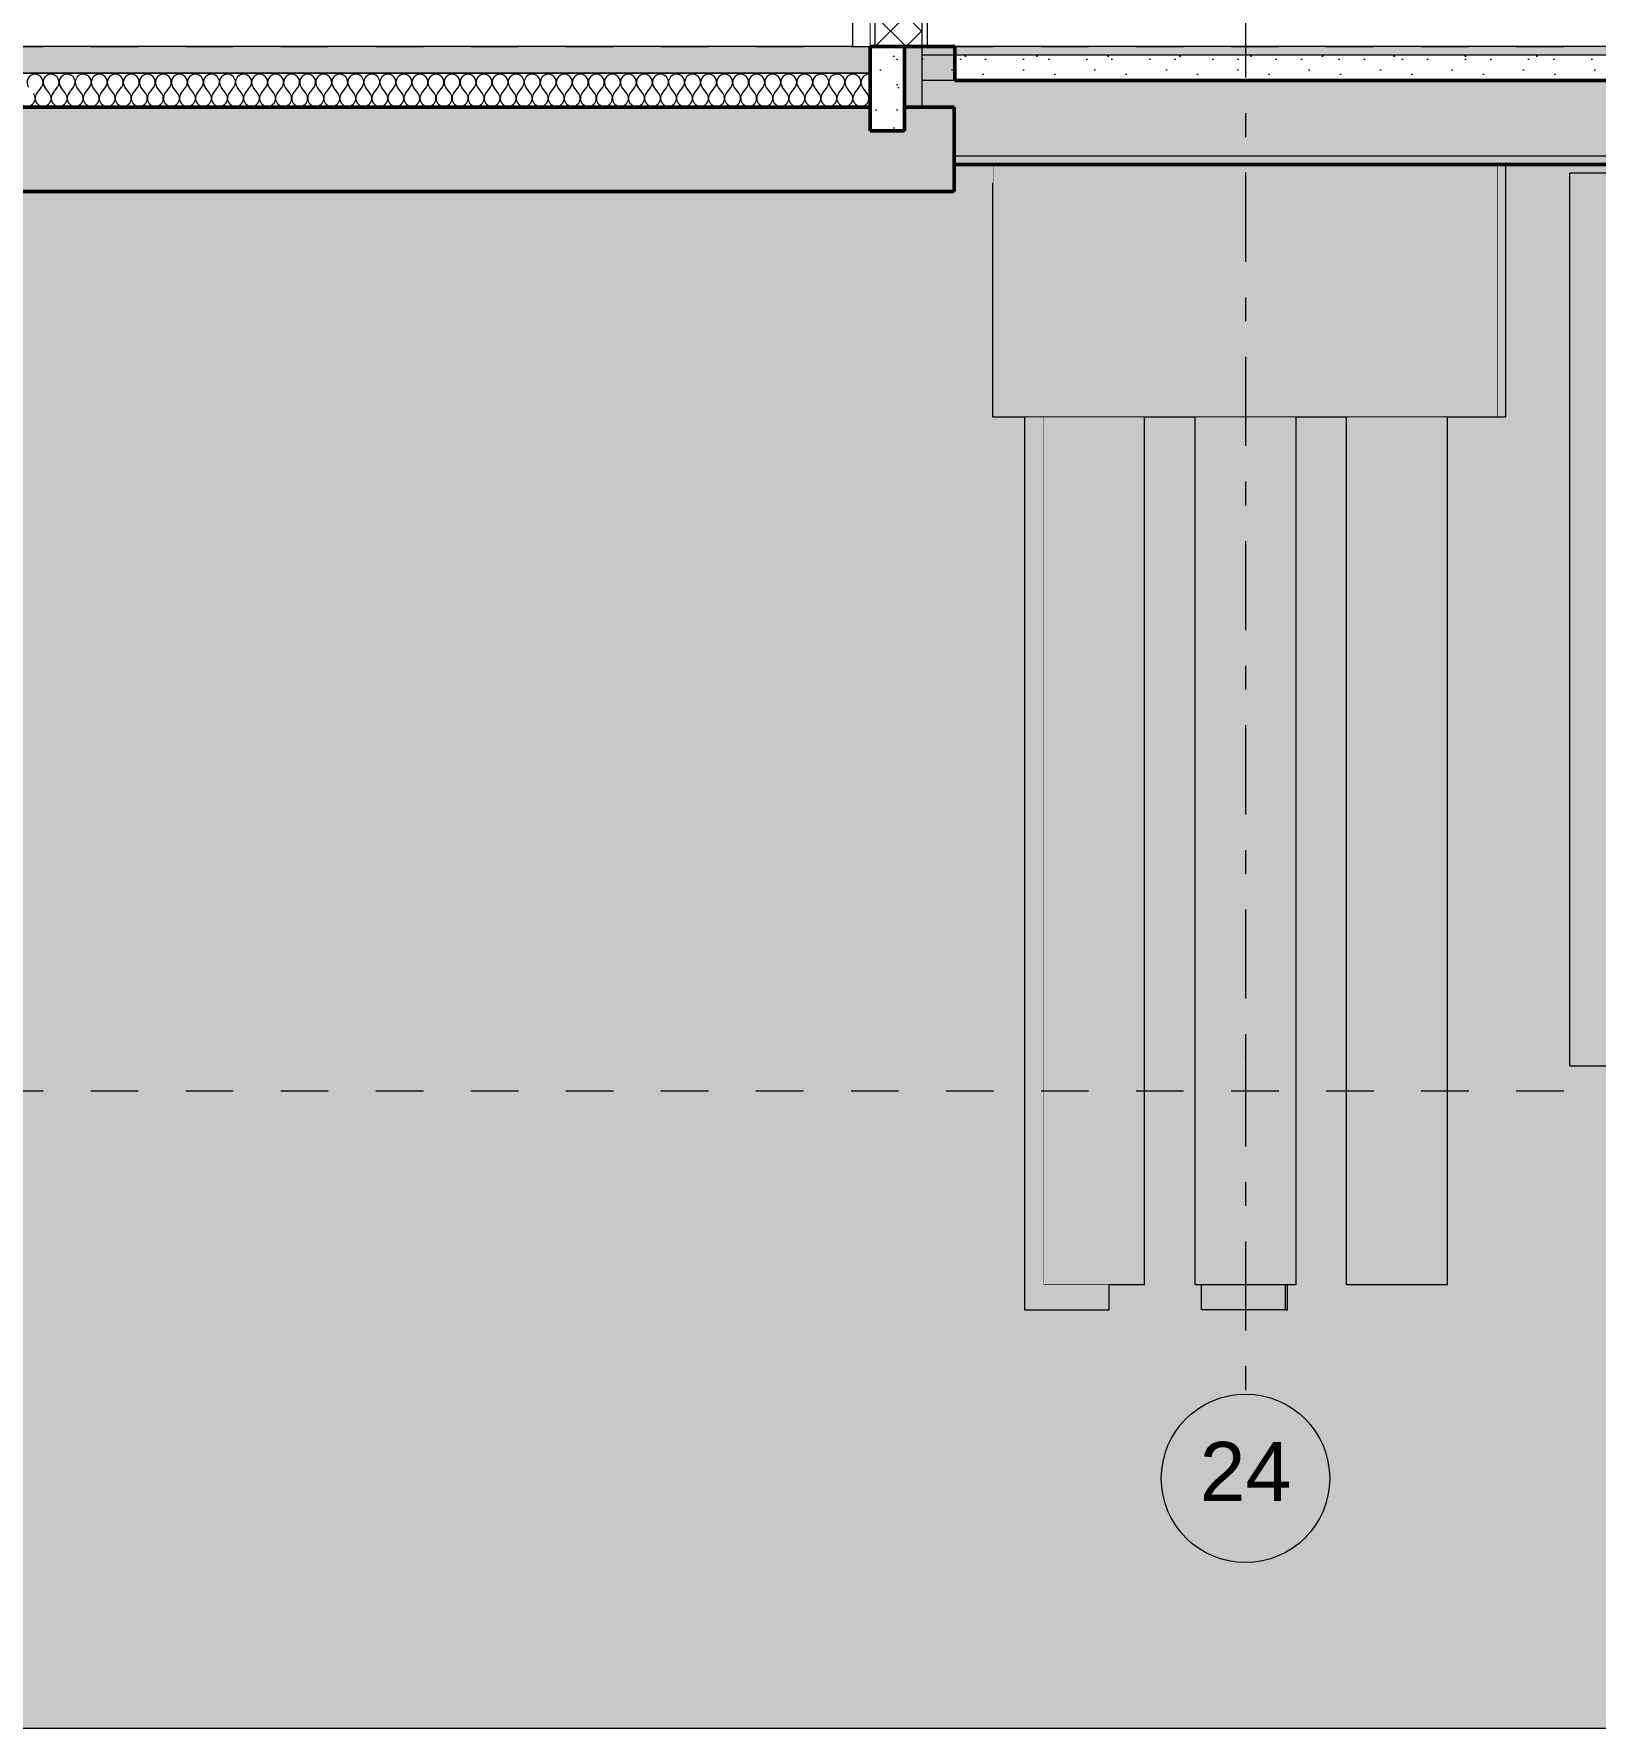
# Model space of a CAD drawing. Header units: millimetres. Extents: x -48147 to 1414029, y -496296 to 18123.
# Drawn here: x 1373690 to 1378327, y -495828 to -490799 of the extents above; entities that cross this region are included whole.
import ezdxf
from ezdxf.enums import TextEntityAlignment as Align

# ---------------------------------------------------------------- set-up
doc = ezdxf.new("R2010")
doc.units = ezdxf.units.MM
doc.header["$MEASUREMENT"] = 0
for name, pattern in [('Dashed', [2822.222233, 1411.111116, -1411.111116]), ('Double Dashed', [546.805537, 264.583325, -105.833328, 70.555556, -105.833328]), ('Wipeout_Contour', [1000, 0, -1000])]:
    doc.linetypes.add(name, pattern=pattern)
for name, color, linetype, lineweight, true_color in [('0_Pen_No__105', 7, 'Continuous', 15, 0xa6a6a6), ('A-230-M_FLOOR.IFC Import_Pen_No__104', 7, 'Continuous', 15, 0xa6a6a6), ('A-230-M_FLOOR.IFC Import_Pen_No__109', 7, 'Continuous', 15, 0xa6a6a6), ('A-230-M_FLOOR.IFC Import_Pen_No__24', 7, 'Continuous', 50, 0x2a2a2a), ('A-230-M_FLOOR.IFC Import_Pen_No__29', 7, 'Continuous', 50, 0x2a2a2a), ('HATCHING_Pen_No__145', 7, 'Continuous', 0, 0xa6a6a6), ('New_A-15-MG_Structural_Grid_Phase_2_Pen_No__222', 7, 'Continuous', 13, 0x65af33), ('New_A-20-M_Floor_Slab_Pen_No__107', 7, 'Continuous', 15, 0xa6a6a6), ('New_A-20-M_Floor_Slab_Pen_No__109', 7, 'Continuous', 15, 0xa6a6a6), ('New_A-20-M_Floor_Slab_Pen_No__147', 7, 'Continuous', 0, 0x606060), ('New_A-20-M_Floor_Slab_Pen_No__162', 7, 'Continuous', 0, 0xe47200), ('New_A-20-M_Floor_Slab_Pen_No__164', 7, 'Continuous', 0, 0x636300), ('New_A-25-M_Wall_Int_Pen_No__107', 7, 'Continuous', 15, 0xa6a6a6)]:
    doc.layers.add(name, color=color, linetype=linetype, lineweight=lineweight, true_color=true_color)
for name, color, linetype, lineweight in [('0_Pen_No__85', 8, 'Continuous', 20), ('HATCHING_Pen_No__1', 7, 'Continuous', 13), ('New_A-20-M_Floor_Slab_Pen_No__1', 7, 'Continuous', 13), ('New_A-25-M_Wall_Int_Pen_No__1', 7, 'Continuous', 13), ('New_A-25-M_Wall_Int_Pen_No__87', 8, 'Continuous', 20), ('S-160-M_FOUND.IFC Import_Pen_No__1', 7, 'Continuous', 13), ('S-160-M_FOUND.IFC Import_Pen_No__4', 7, 'Continuous', 20)]:
    doc.layers.add(name, color=color, linetype=linetype, lineweight=lineweight)
for name, color, linetype in [('A-230-M_FLOOR.IFC Import', 7, 'Continuous'), ('New_A-15-MG_Structural_Grid_Phase_2', 7, 'Continuous'), ('New_A-20-M_Floor_Slab', 7, 'Continuous'), ('New_A-25-M_Wall_Int', 7, 'Continuous'), ('S-160-M_FOUND.IFC Import', 7, 'Continuous')]:
    doc.layers.add(name, color=color, linetype=linetype)
doc.styles.add('GENERATED_STYLE_2', font='')
doc.styles.get('GENERATED_STYLE_2').set_extended_font_data('Swis721 BT')
doc.dimstyles.new('GENERATED_STYLE__5', dxfattribs={"dimtxt": 0.18, "dimasz": 182.4, "dimexe": 0.18, "dimexo": 0.0625, "dimgap": 0.09, "dimtad": 0, "dimtih": 1, "dimtoh": 1, "dimdec": 4, "dimzin": 0, "dimdsep": 46, "dimcen": 0.09, "dimadec": 0, "dimazin": 0, "dimtfac": 1, "dimtdec": 4, "dimtmove": 0, "dimatfit": 3, "dimldrblk": 'ARROWHEAD_5', "dimfxl": 1, "dimtolj": 1, "dimtzin": 0, "dimarcsym": 0})
pattern_1 = [(0, (1372879, -490836.73), (0, 389.711), [24.375, -200.625]), (0, (1372991.5, -490641.88), (0, 389.711), [24.375, -200.625]), (60, (1372879, -490836.73), (-337.5, 194.856), [24.375, -200.625]), (60, (1373104, -490836.73), (-337.5, 194.856), [24.375, -200.625]), (120, (1372903.37, -490836.73), (337.5, 194.856), [24.375, -200.625]), (120, (1373128.37, -490836.73), (337.5, 194.856), [24.375, -200.625]), (0, (1372878.996, -490799.23), (0, 75), [0, -75, 0, -112.5]), (45, (1372916.496, -490799.23), (-53.033, 53.033), [0, -56.25, 0, -93.75])]

# ---------------------------------------------------------------- blocks, each defined once
blk = doc.blocks.new('Section Elem_154_2', base_point=(1372879, -490836.7))
at = {"color": 254, "linetype": 'Wipeout_Contour', "lineweight": 0, "ltscale": 5850198.729930792}
blk.add_wipeout([(1378231.3, -489437.1), (1378223.6, -489405), (1378223.6, -489443.3), (1378227.1, -489439.8)], dxfattribs=at).dxf.layer = 'New_A-25-M_Wall_Int'
at = {"color": 254, "linetype": 'Wipeout_Contour', "lineweight": 0, "ltscale": 5849552.034238323}
blk.add_wipeout([(1377590.6, -490220.3), (1377958.6, -490220.3), (1377958.6, -490220.2), (1377590.6, -490220.2)], dxfattribs=at).dxf.layer = 'New_A-25-M_Wall_Int'
at = {"color": 254, "linetype": 'Wipeout_Contour', "lineweight": 0, "ltscale": 8781747.319201723}
blk.add_wipeout([(1378548.6, -490822.2), (1378548.6, -490836.7), (1379039.7, -490836.7), (1379039.7, -490811.7), (1379029.4, -490811.7), (1379029.4, -490822.2)], dxfattribs=at).dxf.layer = 'New_A-25-M_Wall_Int'
at = {"color": 254, "linetype": 'Wipeout_Contour', "lineweight": 0, "ltscale": 8790555.02096923}
blk.add_wipeout([(1380219.3, -490811.7), (1380219.3, -490836.7), (1380842, -490836.7), (1380842, -490822.2), (1380229.6, -490822.2), (1380229.6, -490811.7)], dxfattribs=at).dxf.layer = 'New_A-25-M_Wall_Int'
at = {"color": 254, "linetype": 'Wipeout_Contour', "lineweight": 0, "ltscale": 16088546.13971808}
blk.add_wipeout([(1378224.6, -489487.3), (1378224.6, -489711.4), (1378226.6, -489701), (1378230.7, -489672.2), (1378237, -489624.7), (1378241.1, -489546.7), (1378239.2, -489469.8), (1378236.5, -489458.7), (1378233.4, -489461.8), (1378228.6, -489469.4), (1378225.6, -489477.8)], dxfattribs=at).dxf.layer = 'New_A-25-M_Wall_Int'
blk = doc.blocks.new('*X395', base_point=(1372879, -490836.7))
at = {"layer": 'New_A-20-M_Floor_Slab_Pen_No__107', "linetype": 'Continuous'}
for p, q in [((1373698.7, -490975.8), (1373712.9, -490956.7)), ((1373736.8, -490975.8), (1373722.5, -490956.7)), ((1373746.3, -490975.8), (1373760.6, -490956.7)), ((1373784.4, -490975.8), (1373770.1, -490956.7)), ((1373793.9, -490975.8), (1373808.2, -490956.7)), ((1373832, -490975.8), (1373817.7, -490956.7)), ((1373841.5, -490975.8), (1373855.8, -490956.7)), ((1373879.6, -490975.8), (1373865.3, -490956.7)), ((1373889.1, -490975.8), (1373903.4, -490956.7)), ((1373927.2, -490975.8), (1373912.9, -490956.7)), ((1373936.8, -490975.8), (1373951, -490956.7)), ((1373974.8, -490975.8), (1373960.6, -490956.7)), ((1373984.4, -490975.8), (1373998.7, -490956.7)), ((1374022.5, -490975.8), (1374008.2, -490956.7)), ((1374032, -490975.8), (1374046.3, -490956.7)), ((1374070.1, -490975.8), (1374055.8, -490956.7)), ((1374079.6, -490975.8), (1374093.9, -490956.7)), ((1374117.7, -490975.8), (1374103.4, -490956.7)), ((1374127.2, -490975.8), (1374141.5, -490956.7)), ((1374165.3, -490975.8), (1374151, -490956.7)), ((1374174.8, -490975.8), (1374189.1, -490956.7)), ((1374212.9, -490975.8), (1374198.7, -490956.7)), ((1374222.5, -490975.8), (1374236.8, -490956.7)), ((1374260.6, -490975.8), (1374246.3, -490956.7)), ((1374270.1, -490975.8), (1374284.4, -490956.7)), ((1374308.2, -490975.8), (1374293.9, -490956.7)), ((1374317.7, -490975.8), (1374332, -490956.7)), ((1374355.8, -490975.8), (1374341.5, -490956.7)), ((1374365.3, -490975.8), (1374379.6, -490956.7)), ((1374403.4, -490975.8), (1374389.1, -490956.7)), ((1374412.9, -490975.8), (1374427.2, -490956.7)), ((1374451, -490975.8), (1374436.8, -490956.7)), ((1374460.6, -490975.8), (1374474.8, -490956.7)), ((1374498.7, -490975.8), (1374484.4, -490956.7)), ((1374508.2, -490975.8), (1374522.5, -490956.7)), ((1374546.3, -490975.8), (1374532, -490956.7)), ((1374555.8, -490975.8), (1374570.1, -490956.7)), ((1374593.9, -490975.8), (1374579.6, -490956.7)), ((1374603.4, -490975.8), (1374617.7, -490956.7)), ((1374641.5, -490975.8), (1374627.2, -490956.7)), ((1374651, -490975.8), (1374665.3, -490956.7)), ((1374689.1, -490975.8), (1374674.8, -490956.7)), ((1374698.7, -490975.8), (1374712.9, -490956.7)), ((1374736.8, -490975.8), (1374722.5, -490956.7)), ((1374746.3, -490975.8), (1374760.6, -490956.7)), ((1374784.4, -490975.8), (1374770.1, -490956.7)), ((1374793.9, -490975.8), (1374808.2, -490956.7)), ((1374832, -490975.8), (1374817.7, -490956.7)), ((1374841.5, -490975.8), (1374855.8, -490956.7)), ((1374879.6, -490975.8), (1374865.3, -490956.7)), ((1374889.1, -490975.8), (1374903.4, -490956.7)), ((1374927.2, -490975.8), (1374912.9, -490956.7)), ((1374936.8, -490975.8), (1374951, -490956.7)), ((1374974.8, -490975.8), (1374960.6, -490956.7)), ((1374984.4, -490975.8), (1374998.7, -490956.7)), ((1375022.5, -490975.8), (1375008.2, -490956.7)), ((1375032, -490975.8), (1375046.3, -490956.7)), ((1375070.1, -490975.8), (1375055.8, -490956.7)), ((1375079.6, -490975.8), (1375093.9, -490956.7)), ((1375117.7, -490975.8), (1375103.4, -490956.7)), ((1375127.2, -490975.8), (1375141.5, -490956.7)), ((1375165.3, -490975.8), (1375151, -490956.7)), ((1375174.8, -490975.8), (1375189.1, -490956.7)), ((1375212.9, -490975.8), (1375198.7, -490956.7)), ((1375222.5, -490975.8), (1375236.8, -490956.7)), ((1375260.6, -490975.8), (1375246.3, -490956.7)), ((1375270.1, -490975.8), (1375284.4, -490956.7)), ((1375308.2, -490975.8), (1375293.9, -490956.7)), ((1375317.7, -490975.8), (1375332, -490956.7)), ((1375355.8, -490975.8), (1375341.5, -490956.7)), ((1375365.3, -490975.8), (1375379.6, -490956.7)), ((1375403.4, -490975.8), (1375389.1, -490956.7)), ((1375412.9, -490975.8), (1375427.2, -490956.7)), ((1375451, -490975.8), (1375436.8, -490956.7)), ((1375460.6, -490975.8), (1375474.8, -490956.7)), ((1375498.7, -490975.8), (1375484.4, -490956.7)), ((1375508.2, -490975.8), (1375522.5, -490956.7)), ((1375546.3, -490975.8), (1375532, -490956.7)), ((1375555.8, -490975.8), (1375570.1, -490956.7)), ((1375593.9, -490975.8), (1375579.6, -490956.7)), ((1375603.4, -490975.8), (1375617.7, -490956.7)), ((1375641.5, -490975.8), (1375627.2, -490956.7)), ((1375651, -490975.8), (1375665.3, -490956.7)), ((1375689.1, -490975.8), (1375674.8, -490956.7)), ((1375698.7, -490975.8), (1375712.9, -490956.7)), ((1375736.8, -490975.8), (1375722.5, -490956.7)), ((1375746.3, -490975.8), (1375760.6, -490956.7)), ((1375784.4, -490975.8), (1375770.1, -490956.7)), ((1375793.9, -490975.8), (1375808.2, -490956.7)), ((1375832, -490975.8), (1375817.7, -490956.7)), ((1375841.5, -490975.8), (1375855.8, -490956.7)), ((1375879.6, -490975.8), (1375865.3, -490956.7)), ((1375889.1, -490975.8), (1375903.4, -490956.7)), ((1375927.2, -490975.8), (1375912.9, -490956.7)), ((1375936.8, -490975.8), (1375951, -490956.7)), ((1375974.8, -490975.8), (1375960.6, -490956.7)), ((1375984.4, -490975.8), (1375998.7, -490956.7)), ((1376022.5, -490975.8), (1376008.2, -490956.7)), ((1376032, -490975.8), (1376046.3, -490956.7)), ((1376070.1, -490975.8), (1376055.8, -490956.7)), ((1376079.6, -490975.8), (1376093.9, -490956.7)), ((1376117.7, -490975.8), (1376103.4, -490956.7)), ((1376127.2, -490975.8), (1376141.5, -490956.7)), ((1376165.3, -490975.8), (1376151, -490956.7))]:
    blk.add_line(p, q, dxfattribs=at)
for centre, start, end in [((1373693.9, -490942.4), 90, 216.8699), ((1373693.9, -490942.4), 323.1301, 90), ((1373741.5, -490942.4), 90, 216.8699), ((1373741.5, -490942.4), 323.1301, 90), ((1373789.1, -490942.4), 90, 216.8699), ((1373789.1, -490942.4), 323.1301, 90), ((1373836.8, -490942.4), 90, 216.8699), ((1373836.8, -490942.4), 323.1301, 90), ((1373884.4, -490942.4), 90, 216.8699), ((1373884.4, -490942.4), 323.1301, 90), ((1373932, -490942.4), 90, 216.8699), ((1373932, -490942.4), 323.1301, 90), ((1373979.6, -490942.4), 90, 216.8699), ((1373979.6, -490942.4), 323.1301, 90), ((1374027.2, -490942.4), 90, 216.8699), ((1374027.2, -490942.4), 323.1301, 90), ((1374074.8, -490942.4), 90, 216.8699), ((1374074.8, -490942.4), 323.1301, 90), ((1374122.5, -490942.4), 90, 216.8699), ((1374122.5, -490942.4), 323.1301, 90), ((1374170.1, -490942.4), 90, 216.8699), ((1374170.1, -490942.4), 323.1301, 90), ((1374217.7, -490942.4), 90, 216.8699), ((1374217.7, -490942.4), 323.1301, 90), ((1374265.3, -490942.4), 90, 216.8699), ((1374265.3, -490942.4), 323.1301, 90), ((1374312.9, -490942.4), 90, 216.8699), ((1374312.9, -490942.4), 323.1301, 90), ((1374360.6, -490942.4), 90, 216.8699), ((1374360.6, -490942.4), 323.1301, 90), ((1374408.2, -490942.4), 90, 216.8699), ((1374408.2, -490942.4), 323.1301, 90), ((1374455.8, -490942.4), 90, 216.8699), ((1374455.8, -490942.4), 323.1301, 90), ((1374503.4, -490942.4), 90, 216.8699), ((1374503.4, -490942.4), 323.1301, 90), ((1374551, -490942.4), 90, 216.8699), ((1374551, -490942.4), 323.1301, 90), ((1374598.7, -490942.4), 90, 216.8699), ((1374598.7, -490942.4), 323.1301, 90), ((1374646.3, -490942.4), 90, 216.8699), ((1374646.3, -490942.4), 323.1301, 90), ((1374693.9, -490942.4), 90, 216.8699), ((1374693.9, -490942.4), 323.1301, 90), ((1374741.5, -490942.4), 90, 216.8699), ((1374741.5, -490942.4), 323.1301, 90), ((1374789.1, -490942.4), 90, 216.8699), ((1374789.1, -490942.4), 323.1301, 90), ((1374836.8, -490942.4), 90, 216.8699), ((1374836.8, -490942.4), 323.1301, 90), ((1374884.4, -490942.4), 90, 216.8699), ((1374884.4, -490942.4), 323.1301, 90), ((1374932, -490942.4), 90, 216.8699), ((1374932, -490942.4), 323.1301, 90), ((1374979.6, -490942.4), 90, 216.8699), ((1374979.6, -490942.4), 323.1301, 90), ((1375027.2, -490942.4), 90, 216.8699), ((1375027.2, -490942.4), 323.1301, 90), ((1375074.8, -490942.4), 90, 216.8699), ((1375074.8, -490942.4), 323.1301, 90), ((1375122.5, -490942.4), 90, 216.8699), ((1375122.5, -490942.4), 323.1301, 90), ((1375170.1, -490942.4), 90, 216.8699), ((1375170.1, -490942.4), 323.1301, 90), ((1375217.7, -490942.4), 90, 216.8699), ((1375217.7, -490942.4), 323.1301, 90), ((1375265.3, -490942.4), 90, 216.8699), ((1375265.3, -490942.4), 323.1301, 90), ((1375312.9, -490942.4), 90, 216.8699), ((1375312.9, -490942.4), 323.1301, 90), ((1375360.6, -490942.4), 90, 216.8699), ((1375360.6, -490942.4), 323.1301, 90), ((1375408.2, -490942.4), 90, 216.8699), ((1375408.2, -490942.4), 323.1301, 90), ((1375455.8, -490942.4), 90, 216.8699), ((1375455.8, -490942.4), 323.1301, 90), ((1375503.4, -490942.4), 90, 216.8699), ((1375503.4, -490942.4), 323.1301, 90), ((1375551, -490942.4), 90, 216.8699), ((1375551, -490942.4), 323.1301, 90), ((1375598.7, -490942.4), 90, 216.8699), ((1375598.7, -490942.4), 323.1301, 90), ((1375646.3, -490942.4), 90, 216.8699), ((1375646.3, -490942.4), 323.1301, 90), ((1375693.9, -490942.4), 90, 216.8699), ((1375693.9, -490942.4), 323.1301, 90), ((1375741.5, -490942.4), 90, 216.8699), ((1375741.5, -490942.4), 323.1301, 90), ((1375789.1, -490942.4), 90, 216.8699), ((1375789.1, -490942.4), 323.1301, 90), ((1375836.8, -490942.4), 90, 216.8699), ((1375836.8, -490942.4), 323.1301, 90), ((1375884.4, -490942.4), 90, 216.8699), ((1375884.4, -490942.4), 323.1301, 90), ((1375932, -490942.4), 90, 216.8699), ((1375932, -490942.4), 323.1301, 90), ((1375979.6, -490942.4), 90, 216.8699), ((1375979.6, -490942.4), 323.1301, 90), ((1376027.2, -490942.4), 90, 216.8699), ((1376027.2, -490942.4), 323.1301, 90), ((1376074.8, -490942.4), 90, 216.8699), ((1376074.8, -490942.4), 323.1301, 90), ((1376122.5, -490942.4), 90, 216.8699), ((1376122.5, -490942.4), 323.1301, 90), ((1376170.1, -490942.4), 90, 216.8699), ((1376170.1, -490942.4), 82.0399, 90), ((1373670.1, -490990), 143.1301, 36.8699), ((1373717.7, -490990), 143.1301, 36.8699), ((1373765.3, -490990), 143.1301, 36.8699), ((1373812.9, -490990), 143.1301, 36.8699), ((1373860.6, -490990), 143.1301, 36.8699), ((1373908.2, -490990), 143.1301, 36.8699), ((1373955.8, -490990), 143.1301, 36.8699), ((1374003.4, -490990), 143.1301, 36.8699), ((1374051, -490990), 143.1301, 36.8699), ((1374098.7, -490990), 143.1301, 36.8699), ((1374146.3, -490990), 143.1301, 36.8699), ((1374193.9, -490990), 143.1301, 36.8699), ((1374241.5, -490990), 143.1301, 36.8699), ((1374289.1, -490990), 143.1301, 36.8699), ((1374336.8, -490990), 143.1301, 36.8699), ((1374384.4, -490990), 143.1301, 36.8699), ((1374432, -490990), 143.1301, 36.8699), ((1374479.6, -490990), 143.1301, 36.8699), ((1374527.2, -490990), 143.1301, 36.8699), ((1374574.8, -490990), 143.1301, 36.8699), ((1374622.5, -490990), 143.1301, 36.8699), ((1374670.1, -490990), 143.1301, 36.8699), ((1374717.7, -490990), 143.1301, 36.8699), ((1374765.3, -490990), 143.1301, 36.8699), ((1374812.9, -490990), 143.1301, 36.8699), ((1374860.6, -490990), 143.1301, 36.8699), ((1374908.2, -490990), 143.1301, 36.8699), ((1374955.8, -490990), 143.1301, 36.8699), ((1375003.4, -490990), 143.1301, 36.8699), ((1375051, -490990), 143.1301, 36.8699), ((1375098.7, -490990), 143.1301, 36.8699), ((1375146.3, -490990), 143.1301, 36.8699), ((1375193.9, -490990), 143.1301, 36.8699), ((1375241.5, -490990), 143.1301, 36.8699), ((1375289.1, -490990), 143.1301, 36.8699), ((1375336.8, -490990), 143.1301, 36.8699), ((1375384.4, -490990), 143.1301, 36.8699), ((1375432, -490990), 143.1301, 36.8699), ((1375479.6, -490990), 143.1301, 36.8699), ((1375527.2, -490990), 143.1301, 36.8699), ((1375574.8, -490990), 143.1301, 36.8699), ((1375622.5, -490990), 143.1301, 36.8699), ((1375670.1, -490990), 143.1301, 36.8699), ((1375717.7, -490990), 143.1301, 36.8699), ((1375765.3, -490990), 143.1301, 36.8699), ((1375812.9, -490990), 143.1301, 36.8699), ((1375860.6, -490990), 143.1301, 36.8699), ((1375908.2, -490990), 143.1301, 36.8699), ((1375955.8, -490990), 143.1301, 36.8699), ((1376003.4, -490990), 143.1301, 36.8699), ((1376051, -490990), 143.1301, 36.8699), ((1376098.7, -490990), 143.1301, 36.8699), ((1376146.3, -490990), 143.1301, 36.8699), ((1376193.9, -490990), 149.4874, 210.5126)]:
    blk.add_arc(centre, 23.8, start, end, dxfattribs=at)
blk = doc.blocks.new('Section Elem_366_2', base_point=(1372879, -490836.7))
at = {"color": 254, "linetype": 'Wipeout_Contour', "lineweight": 0, "ltscale": 5822336.932300525}
blk.add_wipeout([(1376173.4, -490836.7), (1364455.8, -490836.7), (1364455.8, -490915.7), (1376173.4, -490915.7)], dxfattribs=at).dxf.layer = 'New_A-20-M_Floor_Slab'
at = {"layer": 'New_A-20-M_Floor_Slab_Pen_No__109', "linetype": 'Continuous'}
h = blk.add_hatch(dxfattribs=at)
h.set_pattern_fill('Lightweight_Concrete_0002', color=256, style=0, pattern_type=2)
h.set_pattern_definition(pattern_1)
h.paths.add_polyline_path([(1376173.4, -490836.7), (1364455.8, -490836.7), (1364455.8, -490915.7), (1376173.4, -490915.7)])
at = {"layer": 'New_A-20-M_Floor_Slab_Pen_No__162', "linetype": 'Continuous'}
blk.add_hatch(color=256, dxfattribs=at).paths.add_polyline_path([(1364455.8, -490915.7), (1364455.8, -490916.2), (1376173.4, -490916.2), (1376173.4, -490915.7)])
at = {"layer": 'New_A-20-M_Floor_Slab_Pen_No__1', "linetype": 'Continuous'}
for p, q in [((1376172.6, -490836.7), (1364455.8, -490836.7)), ((1376173.4, -490836.7), (1376172.6, -490836.7))]:
    blk.add_line(p, q, dxfattribs=at)
at = {"color": 254, "linetype": 'Wipeout_Contour', "lineweight": 0, "ltscale": 5822458.350221347}
blk.add_wipeout([(1364455.8, -490916.2), (1364455.8, -491016.2), (1376173.4, -491016.2), (1376173.4, -490916.2)], dxfattribs=at).dxf.layer = 'New_A-20-M_Floor_Slab'
at = {"layer": 'New_A-20-M_Floor_Slab_Pen_No__1', "linetype": 'Continuous'}
for p, q in [((1376173.4, -490915.7), (1364455.8, -490915.7)), ((1376173.4, -490916.2), (1364455.8, -490916.2)), ((1376173.4, -491016.2), (1364455.8, -491016.2))]:
    blk.add_line(p, q, dxfattribs=at)
at = {"layer": 'New_A-20-M_Floor_Slab_Pen_No__1', "linetype": 'Continuous', "flags": 128}
blk.add_lwpolyline([(1376173.4, -490836.7), (1376173.4, -490915.7), (1376173.4, -490916.2), (1376173.4, -491016.2)], dxfattribs=at)
at = {"layer": 'New_A-20-M_Floor_Slab'}
blk.add_blockref('*X395', (1372879, -490836.7), dxfattribs=at)
blk = doc.blocks.new('Section Elem_367_2', base_point=(1372879, -490836.7))
at = {"layer": 'New_A-20-M_Floor_Slab_Pen_No__164', "linetype": 'Continuous', "lineweight": 0, "true_color": 0x181800}
blk.add_hatch(color=179, dxfattribs=at).paths.add_polyline_path([(1380882.1, -490836.7), (1376327.6, -490836.7), (1376327.6, -490861.7), (1380882.1, -490861.7)])
at = {"color": 254, "linetype": 'Wipeout_Contour', "lineweight": 0, "ltscale": 5853592.395749073}
blk.add_wipeout([(1376327.6, -490861.7), (1376327.6, -490936.7), (1380882.1, -490936.7), (1380882.1, -490861.7)], dxfattribs=at).dxf.layer = 'New_A-20-M_Floor_Slab'
at = {"layer": 'New_A-20-M_Floor_Slab_Pen_No__109', "linetype": 'Continuous'}
h = blk.add_hatch(dxfattribs=at)
h.set_pattern_fill('Lightweight_Concrete_0002', color=256, style=0, pattern_type=2)
h.set_pattern_definition(pattern_1)
h.paths.add_polyline_path([(1376327.6, -490861.7), (1376327.6, -490936.7), (1380882.1, -490936.7), (1380882.1, -490861.7)])
at = {"layer": 'New_A-20-M_Floor_Slab_Pen_No__1', "linetype": 'Continuous'}
for p, q in [((1378378.6, -490836.7), (1376425.5, -490836.7)), ((1379622.7, -490836.7), (1378548.6, -490836.7)), ((1380670.7, -490836.7), (1379792.7, -490836.7)), ((1380882.1, -490861.7), (1376327.6, -490861.7))]:
    blk.add_line(p, q, dxfattribs=at)
at = {"layer": 'New_A-20-M_Floor_Slab_Pen_No__1', "linetype": 'Continuous', "flags": 128}
for points in [[(1378548.6, -490836.7), (1378533.6, -490836.7), (1378393.6, -490836.7), (1378378.6, -490836.7)], [(1379792.7, -490836.7), (1379777.7, -490836.7), (1379637.7, -490836.7), (1379622.7, -490836.7)]]:
    blk.add_lwpolyline(points, dxfattribs=at)
at = {"color": 254, "linetype": 'Wipeout_Contour', "lineweight": 0, "ltscale": 5853793.708106407}
blk.add_wipeout([(1376327.6, -490936.7), (1376327.6, -491161.7), (1380882.1, -491161.7), (1380882.1, -490936.7)], dxfattribs=at).dxf.layer = 'New_A-20-M_Floor_Slab'
at = {"layer": 'New_A-20-M_Floor_Slab_Pen_No__147', "linetype": 'Continuous'}
h = blk.add_hatch(dxfattribs=at)
h.set_pattern_fill('Structural_Concrete_0002', color=256, style=0, pattern_type=2)
h.set_pattern_definition([(45, (1372879, -490836.73), (-183.712, 183.712), [25, -125]), (45, (1372840.17, -490691.84), (-183.712, 183.712), [25, -125]), (105, (1372879, -490836.73), (250.955, 67.243), [25, -125]), (105, (1372985.06, -490730.67), (250.955, 67.243), [25, -125]), (165, (1372896.67, -490819.05), (67.243, 250.955), [25, -125]), (165, (1373002.74, -490713), (67.243, 250.955), [25, -125]), (45, (1372861.32, -490819.055), (-35.35534, 35.35534), [0, -50, 0, -75]), (90, (1372878.996, -490801.377), (-50, 0), [0, -37.5, 0, -62.5])])
h.paths.add_polyline_path([(1376327.6, -490936.7), (1376327.6, -491161.7), (1380882.1, -491161.7), (1380882.1, -490936.7)])
at = {"layer": 'New_A-20-M_Floor_Slab_Pen_No__1', "linetype": 'Continuous'}
for p, q in [((1376425.5, -490936.7), (1376327.6, -490936.7)), ((1380882.1, -490936.7), (1380670.7, -490936.7)), ((1380882.1, -491161.7), (1376327.6, -491161.7))]:
    blk.add_line(p, q, dxfattribs=at)
at = {"layer": 'New_A-20-M_Floor_Slab_Pen_No__1', "linetype": 'Continuous', "flags": 128}
for points in [[(1376327.6, -490836.7), (1376327.6, -490861.7), (1376327.6, -490936.7), (1376327.6, -491161.7)], [(1380882.1, -490836.7), (1380882.1, -490861.7), (1380882.1, -490936.7), (1380882.1, -491161.7)]]:
    blk.add_lwpolyline(points, dxfattribs=at)
blk = doc.blocks.new('Section Elem_375_2', base_point=(1372879, -490836.7))
at = {"color": 254, "linetype": 'Wipeout_Contour', "lineweight": 0, "ltscale": 5841960.502318442}
blk.add_wipeout([(1376172.6, -490836.7), (1376187.6, -490836.7), (1376187.6, -487236.7), (1376172.6, -487236.7)], dxfattribs=at).dxf.layer = 'New_A-25-M_Wall_Int'
at = {"layer": 'New_A-25-M_Wall_Int_Pen_No__107', "linetype": 'Continuous'}
h = blk.add_hatch(dxfattribs=at)
h.set_pattern_fill('Plaster_0002', color=256, style=0, pattern_type=2)
h.set_pattern_definition([(270, (1372879, -490836.73), (86.6025, 0), [0, -50]), (270, (1372922.3, -490861.73), (86.6025, 0), [0, -50])])
h.paths.add_polyline_path([(1376172.6, -490836.7), (1376187.6, -490836.7), (1376187.6, -487236.7), (1376172.6, -487236.7)])
at = {"color": 254, "linetype": 'Wipeout_Contour', "lineweight": 0, "ltscale": 5842252.608619745}
blk.add_wipeout([(1376187.6, -490836.7), (1376327.6, -490836.7), (1376327.6, -487236.7), (1376187.6, -487236.7)], dxfattribs=at).dxf.layer = 'New_A-25-M_Wall_Int'
at = {"layer": 'New_A-25-M_Wall_Int_Pen_No__107', "linetype": 'Continuous'}
h = blk.add_hatch(dxfattribs=at)
h.set_pattern_fill('Concrete_Block_0002', color=256, style=0, pattern_type=2)
h.set_pattern_definition([(45, (1372878.996, -490836.73), (-45.9619, 45.9619), []), (135, (1372878.996, -490836.73), (45.9619, 45.9619), [])])
h.paths.add_polyline_path([(1376187.6, -490836.7), (1376327.6, -490836.7), (1376327.6, -487236.7), (1376187.6, -487236.7)])
at = {"layer": 'New_A-25-M_Wall_Int_Pen_No__1', "linetype": 'Continuous'}
for p, q in [((1376172.6, -487236.7), (1376172.6, -487811.7)), ((1376187.6, -487236.7), (1376187.6, -490836.7)), ((1376172.6, -487836.7), (1376172.6, -490836.7)), ((1376173.5, -490836.7), (1376173.4, -490836.7))]:
    blk.add_line(p, q, dxfattribs=at)
at = {"color": 254, "linetype": 'Wipeout_Contour', "lineweight": 0, "ltscale": 5842544.71522397}
blk.add_wipeout([(1376327.6, -490836.7), (1376342.6, -490836.7), (1376342.6, -487236.7), (1376327.6, -487236.7)], dxfattribs=at).dxf.layer = 'New_A-25-M_Wall_Int'
at = {"layer": 'New_A-25-M_Wall_Int_Pen_No__107', "linetype": 'Continuous'}
h = blk.add_hatch(dxfattribs=at)
h.set_pattern_fill('Plaster_0002', color=256, style=0, pattern_type=2)
h.set_pattern_definition([(270, (1372879, -490836.73), (86.6025, 0), [0, -50]), (270, (1372922.3, -490861.73), (86.6025, 0), [0, -50])])
h.paths.add_polyline_path([(1376327.6, -490836.7), (1376342.6, -490836.7), (1376342.6, -487236.7), (1376327.6, -487236.7)])
at = {"layer": 'New_A-25-M_Wall_Int_Pen_No__1', "linetype": 'Continuous'}
for p, q in [((1376327.6, -487236.7), (1376327.6, -490836.7)), ((1376342.6, -487236.7), (1376342.6, -490836.7))]:
    blk.add_line(p, q, dxfattribs=at)
blk = doc.blocks.new('Section Elem_636_2', base_point=(1372879, -490836.7))
at = {"color": 254, "linetype": 'Wipeout_Contour', "lineweight": 0, "ltscale": 5842627.188438769}
blk.add_wipeout([(1376122.6, -488417.7), (1376122.6, -490836.7), (1376172.6, -490836.7), (1376172.6, -488417.7)], dxfattribs=at).dxf.layer = 'New_A-25-M_Wall_Int'
at = {"layer": 'New_A-25-M_Wall_Int_Pen_No__87', "linetype": 'Continuous'}
for p in [(1376122.6, -490836.7), (1376172.6, -488417.7)]:
    blk.add_line(p, (1376122.6, -488417.7), dxfattribs=at)
blk = doc.blocks.new('Section Elem_641_2', base_point=(1372879, -490836.7))
at = {"color": 254, "linetype": 'Wipeout_Contour', "lineweight": 0, "ltscale": 5849521.978618385}
blk.add_wipeout([(1376538.5, -491936.7), (1378038.5, -491936.7), (1378038.5, -491186.7), (1376538.5, -491186.7)], dxfattribs=at).dxf.layer = 'S-160-M_FOUND.IFC Import'
at = {"layer": 'S-160-M_FOUND.IFC Import_Pen_No__4', "linetype": 'Continuous'}
for p, q in [((1376538.5, -491936.7), (1376538.5, -491186.7)), ((1378038.5, -491936.7), (1378038.5, -491186.7)), ((1378038.5, -491936.7), (1376538.5, -491936.7))]:
    blk.add_line(p, q, dxfattribs=at)
blk = doc.blocks.new('Section Elem_653_2', base_point=(1372879, -490836.7))
at = {"color": 254, "linetype": 'Wipeout_Contour', "lineweight": 0, "ltscale": 5852391.60374579}
blk.add_wipeout([(1378038.5, -491936.7), (1378061.9, -491936.7), (1378061.9, -491186.7), (1378038.5, -491186.7)], dxfattribs=at).dxf.layer = 'S-160-M_FOUND.IFC Import'
at = {"layer": 'S-160-M_FOUND.IFC Import_Pen_No__4', "linetype": 'Continuous'}
for q in [(1378061.9, -491186.7), (1378038.5, -491936.7)]:
    blk.add_line((1378061.9, -491936.7), q, dxfattribs=at)
blk = doc.blocks.new('Section Elem_670_2', base_point=(1372879, -490836.7))
at = {"color": 254, "linetype": 'Wipeout_Contour', "lineweight": 0, "ltscale": 5854008.253248814}
blk.add_wipeout([(1377407.4, -494511.7), (1377407.4, -494586.7), (1377413.3, -494586.7), (1377413.3, -494511.7)], dxfattribs=at).dxf.layer = 'S-160-M_FOUND.IFC Import'
at = {"layer": 'S-160-M_FOUND.IFC Import_Pen_No__1', "linetype": 'Continuous'}
for p, q in [((1377413.3, -494586.7), (1377413.3, -494511.7)), ((1377407.4, -494586.7), (1377413.3, -494586.7))]:
    blk.add_line(p, q, dxfattribs=at)
blk = doc.blocks.new('Section Elem_672_2', base_point=(1372879, -490836.7))
at = {"color": 254, "linetype": 'Wipeout_Contour', "lineweight": 0, "ltscale": 5853526.65436865}
blk.add_wipeout([(1377157.5, -494511.7), (1377157.5, -494586.7), (1377407.4, -494586.7), (1377407.4, -494511.7)], dxfattribs=at).dxf.layer = 'S-160-M_FOUND.IFC Import'
at = {"layer": 'S-160-M_FOUND.IFC Import_Pen_No__4', "linetype": 'Continuous'}
for p, q in [((1377157.5, -494586.7), (1377157.5, -494511.7)), ((1377407.4, -494586.7), (1377407.4, -494511.7)), ((1377407.4, -494586.7), (1377157.5, -494586.7))]:
    blk.add_line(p, q, dxfattribs=at)
blk = doc.blocks.new('Section Elem_696_2', base_point=(1372879, -490836.7))
at = {"color": 254, "linetype": 'Wipeout_Contour', "lineweight": 0, "ltscale": 5851762.403899373}
blk.add_wipeout([(1377138.5, -491936.7), (1377138.5, -494511.7), (1377438.5, -494511.7), (1377438.5, -491936.7)], dxfattribs=at).dxf.layer = 'S-160-M_FOUND.IFC Import'
at = {"layer": 'S-160-M_FOUND.IFC Import_Pen_No__1', "linetype": 'Continuous'}
for p, q in [((1377138.5, -494511.7), (1377138.5, -491936.7)), ((1377438.5, -494511.7), (1377438.5, -491936.7)), ((1377138.5, -494511.7), (1377438.5, -494511.7))]:
    blk.add_line(p, q, dxfattribs=at)
blk = doc.blocks.new('Section Elem_697_2', base_point=(1372879, -490836.7))
at = {"color": 254, "linetype": 'Wipeout_Contour', "lineweight": 0, "ltscale": 5850067.821365839}
blk.add_wipeout([(1376688.5, -491936.7), (1376688.5, -494511.7), (1376988.5, -494511.7), (1376988.5, -491936.7)], dxfattribs=at).dxf.layer = 'S-160-M_FOUND.IFC Import'
at = {"layer": 'S-160-M_FOUND.IFC Import_Pen_No__1', "linetype": 'Continuous'}
for p, q in [((1376688.5, -494511.7), (1376688.5, -491936.7)), ((1376988.5, -494511.7), (1376988.5, -491936.7)), ((1376688.5, -494511.7), (1376988.5, -494511.7))]:
    blk.add_line(p, q, dxfattribs=at)
blk = doc.blocks.new('Section Elem_698_2', base_point=(1372879, -490836.7))
at = {"color": 254, "linetype": 'Wipeout_Contour', "lineweight": 0, "ltscale": 5853457.049030751}
blk.add_wipeout([(1377588.5, -494511.7), (1377888.5, -494511.7), (1377888.5, -491936.7), (1377588.5, -491936.7)], dxfattribs=at).dxf.layer = 'S-160-M_FOUND.IFC Import'
at = {"layer": 'S-160-M_FOUND.IFC Import_Pen_No__1', "linetype": 'Continuous'}
for p, q in [((1377588.5, -494511.7), (1377588.5, -491936.7)), ((1377888.5, -494511.7), (1377888.5, -491936.7)), ((1377588.5, -494511.7), (1377888.5, -494511.7))]:
    blk.add_line(p, q, dxfattribs=at)
blk = doc.blocks.new('Section Elem_714_2', base_point=(1372879, -490836.7))
at = {"color": 254, "linetype": 'Wipeout_Contour', "lineweight": 0, "ltscale": 8775436.0310649}
blk.add_wipeout([(1376633, -491936.7), (1376633, -494586.7), (1376883, -494586.7), (1376883, -494511.7), (1376688.5, -494511.7), (1376688.5, -491936.7)], dxfattribs=at).dxf.layer = 'S-160-M_FOUND.IFC Import'
at = {"layer": 'S-160-M_FOUND.IFC Import_Pen_No__1', "linetype": 'Continuous'}
for p, q in [((1376633, -494586.7), (1376633, -491936.7)), ((1376883, -494586.7), (1376883, -494511.7)), ((1376633, -494586.7), (1376883, -494586.7))]:
    blk.add_line(p, q, dxfattribs=at)
blk = doc.blocks.new('Section Elem_716_2', base_point=(1372879, -490836.7))
at = {"color": 254, "linetype": 'Wipeout_Contour', "lineweight": 0, "ltscale": 4384609.798775696}
blk.add_wipeout([(1376538.5, -491186.7), (1376483, -491186.7), (1376538.5, -491242.3)], dxfattribs=at).dxf.layer = 'S-160-M_FOUND.IFC Import'
blk = doc.blocks.new('Section Elem_720_2', base_point=(1372879, -490836.7))
at = {"color": 254, "linetype": 'Wipeout_Contour', "lineweight": 0, "ltscale": 5822694.556101184}
blk.add_wipeout([(1364205.8, -491266.7), (1376422.8, -491266.7), (1376422.8, -491016.7), (1364205.8, -491016.7)], dxfattribs=at).dxf.layer = 'A-230-M_FLOOR.IFC Import'
at = {"layer": 'A-230-M_FLOOR.IFC Import_Pen_No__109', "linetype": 'Continuous'}
h = blk.add_hatch(dxfattribs=at)
h.set_pattern_fill('Lightweight_Concrete_0002', color=256, style=0, pattern_type=2)
h.set_pattern_definition(pattern_1)
h.paths.add_polyline_path([(1364205.8, -491266.7), (1376422.8, -491266.7), (1376422.8, -491016.7), (1364205.8, -491016.7)])
at = {"layer": 'A-230-M_FLOOR.IFC Import_Pen_No__29', "linetype": 'Continuous'}
for p, q in [((1376275.5, -491016.7), (1364455.8, -491016.7)), ((1376422.8, -491016.7), (1376275.5, -491016.7)), ((1376422.8, -491016.7), (1376422.8, -491186.7)), ((1376422.8, -491186.7), (1376422.8, -491266.7)), ((1376422.8, -491266.7), (1364705.8, -491266.7))]:
    blk.add_line(p, q, dxfattribs=at)
blk = doc.blocks.new('Section Elem_725_2', base_point=(1372879, -490836.7))
at = {"color": 254, "linetype": 'Wipeout_Contour', "lineweight": 0, "ltscale": 5855027.464803055}
blk.add_wipeout([(1378251.3, -493861.7), (1378551.3, -493861.7), (1378551.3, -491211.7), (1378251.3, -491211.7)], dxfattribs=at).dxf.layer = 'S-160-M_FOUND.IFC Import'
at = {"layer": 'S-160-M_FOUND.IFC Import_Pen_No__1', "linetype": 'Continuous'}
for p, q in [((1378251.3, -491211.7), (1378551.3, -491211.7)), ((1378251.3, -493861.7), (1378251.3, -491211.7)), ((1378551.3, -493861.7), (1378551.3, -491211.7)), ((1378251.3, -493861.7), (1378551.3, -493861.7))]:
    blk.add_line(p, q, dxfattribs=at)
blk = doc.blocks.new('Section Elem_728_2', base_point=(1372879, -490836.7))
at = {"layer": 'A-230-M_FLOOR.IFC Import_Pen_No__104', "linetype": 'Continuous', "lineweight": 0, "true_color": 0x535353}
blk.add_hatch(color=251, dxfattribs=at).paths.add_polyline_path([(1380920.7, -491186.7), (1380920.7, -490936.7), (1376275.5, -490936.7), (1376275.5, -491016.7), (1376422.8, -491016.7), (1376422.8, -491186.7)])
at = {"layer": 'A-230-M_FLOOR.IFC Import_Pen_No__24', "linetype": 'Continuous'}
for p, q in [((1380670.7, -490936.7), (1376425.5, -490936.7)), ((1380920.7, -491186.7), (1376422.8, -491186.7))]:
    blk.add_line(p, q, dxfattribs=at)
blk = doc.blocks.new('Section Elem_731_2', base_point=(1372879, -490836.7))
at = {"layer": 'A-230-M_FLOOR.IFC Import_Pen_No__104', "linetype": 'Continuous', "lineweight": 0, "true_color": 0x535353}
blk.add_hatch(color=251, dxfattribs=at).paths.add_polyline_path([(1376425.5, -490936.7), (1376425.5, -490836.7), (1376275.5, -490836.7), (1376275.5, -490936.7)])
at = {"layer": 'A-230-M_FLOOR.IFC Import_Pen_No__24', "linetype": 'Continuous'}
blk.add_line((1376425.5, -490836.7), (1376425.5, -490936.7), dxfattribs=at)
at = {"layer": 'A-230-M_FLOOR.IFC Import_Pen_No__24', "linetype": 'Continuous', "flags": 128}
blk.add_lwpolyline([(1376425.5, -490836.7), (1376342.6, -490836.7), (1376327.6, -490836.7), (1376275.5, -490836.7)], dxfattribs=at)
blk = doc.blocks.new('Section Elem_732_2', base_point=(1372879, -490836.7))
at = {"color": 254, "linetype": 'Wipeout_Contour', "lineweight": 0, "ltscale": 5844706.712912475}
blk.add_wipeout([(1376173.5, -491086.7), (1376275.5, -491086.7), (1376275.5, -490836.7), (1376173.5, -490836.7)], dxfattribs=at).dxf.layer = 'A-230-M_FLOOR.IFC Import'
at = {"layer": 'A-230-M_FLOOR.IFC Import_Pen_No__109', "linetype": 'Continuous'}
h = blk.add_hatch(dxfattribs=at)
h.set_pattern_fill('Lightweight_Concrete_0002', color=256, style=0, pattern_type=2)
h.set_pattern_definition(pattern_1)
h.paths.add_polyline_path([(1376173.5, -491086.7), (1376275.5, -491086.7), (1376275.5, -490836.7), (1376173.5, -490836.7)])
at = {"layer": 'A-230-M_FLOOR.IFC Import_Pen_No__29', "linetype": 'Continuous'}
for p, q in [((1376173.5, -490836.7), (1376173.5, -491086.7)), ((1376275.5, -491016.7), (1376275.5, -491086.7)), ((1376275.5, -491086.7), (1376173.5, -491086.7))]:
    blk.add_line(p, q, dxfattribs=at)
at = {"layer": 'A-230-M_FLOOR.IFC Import_Pen_No__29', "linetype": 'Continuous', "flags": 128}
for points in [[(1376275.5, -490836.7), (1376187.6, -490836.7), (1376173.5, -490836.7)], [(1376275.5, -490836.7), (1376275.5, -490936.7), (1376275.5, -491016.7)]]:
    blk.add_lwpolyline(points, dxfattribs=at)
blk = doc.blocks.new('Standard grid marker[2]_2', base_point=(1377288.3, -469432.1))
at = {"layer": 'New_A-15-MG_Structural_Grid_Phase_2_Pen_No__222', "linetype": 'Double Dashed'}
for p, q in [((1377288.3, -470432.1), (1377288.3, -493836.7)), ((1377288.3, -493836.7), (1377288.3, -494836.7))]:
    blk.add_line(p, q, dxfattribs=at)
at = {"layer": 'New_A-15-MG_Structural_Grid_Phase_2_Pen_No__222', "linetype": 'Continuous'}
blk.add_circle((1377288.3, -495086.7), 250, dxfattribs=at)
at = {"layer": 'New_A-15-MG_Structural_Grid_Phase_2_Pen_No__222', "linetype": 'Double Dashed'}
blk.add_point((1377288.3, -493836.7), dxfattribs=at)
blk.add_point((1377288.3, -493836.7), dxfattribs=at)
at = {"layer": 'New_A-15-MG_Structural_Grid_Phase_2_Pen_No__222', "style": 'GENERATED_STYLE_2'}
for tag, p in [('AC_MarkerText_1_0', (1377288.3, -469161.5)), ('AC_MarkerText_1_1', (1377288.3, -495066.1))]:
    blk.add_attdef(tag, text='', height=175, rotation=360, dxfattribs=at).set_placement(p, align=Align.MIDDLE_CENTER)
blk = doc.blocks.new('ARROWHEAD_5')
at = {"color": 0, "linetype": 'Continuous', "lineweight": 0}
blk.add_line((0, 0), (-1, 0), dxfattribs=at)
blk.add_solid([(-1, 0.2679), (0, 0), (-1, -0.2679), (-1, 0.2679)], dxfattribs=at)
blk = doc.blocks.new('S-24 Building Section_STORY_MARKER', base_point=(1372879, -490836.7))
at = {"layer": '0_Pen_No__105', "linetype": 'Dashed', "ltscale": 0.1}
for p, q in [((1358054.7, -490836.7), (1410366.7, -490836.7)), ((1358054.7, -493936.7), (1410366.7, -493936.7))]:
    blk.add_line(p, q, dxfattribs=at)

msp = doc.modelspace()

# ---------------------------------------------------------------- block references
at = {"layer": 'New_A-20-M_Floor_Slab'}
msp.add_blockref('Section Elem_366_2', (1372879, -490836.7), dxfattribs=at)
at = {"layer": 'New_A-25-M_Wall_Int'}
msp.add_blockref('Section Elem_154_2', (1372879, -490836.7), dxfattribs=at)
at = {"layer": 'S-160-M_FOUND.IFC Import'}
for name in ['Section Elem_725_2', 'Section Elem_670_2']:
    msp.add_blockref(name, (1372879, -490836.7), dxfattribs=at)

# ---------------------------------------------------------------- next in the draw order: block references
at = {"layer": 'New_A-20-M_Floor_Slab'}
msp.add_blockref('Section Elem_367_2', (1372879, -490836.7), dxfattribs=at)
at = {"layer": 'S-160-M_FOUND.IFC Import'}
msp.add_blockref('Section Elem_672_2', (1372879, -490836.7), dxfattribs=at)

# ---------------------------------------------------------------- next in the draw order: leaders
at = {"layer": '0_Pen_No__85', "linetype": 'Continuous', "annotation_type": 0, "has_hookline": 1, "hookline_direction": 0, "text_width": 2113.1}
msp.add_leader([(1372844.5, -490836.7), (1373475, -489875.6), (1373738.2, -489875.6)], dimstyle='GENERATED_STYLE__5', dxfattribs=at)

# ---------------------------------------------------------------- next in the draw order: block references
at = {"layer": 'A-230-M_FLOOR.IFC Import'}
msp.add_blockref('Section Elem_720_2', (1372879, -490836.7), dxfattribs=at)
at = {"layer": 'New_A-25-M_Wall_Int'}
msp.add_blockref('Section Elem_375_2', (1372879, -490836.7), dxfattribs=at)
at = {"layer": 'S-160-M_FOUND.IFC Import'}
msp.add_blockref('Section Elem_641_2', (1372879, -490836.7), dxfattribs=at)

# ---------------------------------------------------------------- next in the draw order: block references
at = {"layer": 'A-230-M_FLOOR.IFC Import'}
msp.add_blockref('Section Elem_731_2', (1372879, -490836.7), dxfattribs=at)
at = {"layer": 'New_A-25-M_Wall_Int'}
msp.add_blockref('Section Elem_636_2', (1372879, -490836.7), dxfattribs=at)
at = {"layer": 'S-160-M_FOUND.IFC Import'}
for name in ['Section Elem_716_2', 'Section Elem_653_2', 'Section Elem_697_2', 'Section Elem_696_2', 'Section Elem_698_2']:
    msp.add_blockref(name, (1372879, -490836.7), dxfattribs=at)

# ---------------------------------------------------------------- next in the draw order: block references
at = {"layer": 'A-230-M_FLOOR.IFC Import'}
msp.add_blockref('Section Elem_728_2', (1372879, -490836.7), dxfattribs=at)
at = {"layer": 'S-160-M_FOUND.IFC Import'}
msp.add_blockref('Section Elem_714_2', (1372879, -490836.7), dxfattribs=at)

# ---------------------------------------------------------------- next in the draw order: block references
at = {"layer": 'A-230-M_FLOOR.IFC Import'}
msp.add_blockref('Section Elem_732_2', (1372879, -490836.7), dxfattribs=at)

# ---------------------------------------------------------------- next in the draw order: hatches: boundary and pattern name
at = {"layer": 'HATCHING_Pen_No__145', "linetype": 'Continuous'}
msp.add_hatch(color=256, dxfattribs=at).paths.add_polyline_path([(1359233.6, -490836.7), (1359233.6, -495828.1), (1408556.3, -495828.1), (1408556.3, -490836.7), (1405993.5, -490836.7), (1405993.5, -491225), (1405923.5, -491225), (1405923.5, -491336.6), (1405423.5, -491336.7), (1405423.5, -491086.7), (1380920.1, -491086.7), (1380920.1, -491189.4), (1376422.8, -491186.7), (1376422.8, -491266.7), (1364705.8, -491266.7), (1364705.8, -491766.7), (1364205.3, -491766.6), (1364205.3, -491550.9), (1364135.4, -491550.9), (1364135.4, -490836.7)])

# ---------------------------------------------------------------- next in the draw order: linework, layer by layer
at = {"layer": 'HATCHING_Pen_No__1', "linetype": 'Continuous', "flags": 128}
msp.add_lwpolyline([(1359233.6, -490836.7), (1359233.6, -495828.1), (1408556.3, -495828.1), (1408556.3, -490836.7), (1405993.5, -490836.7), (1405993.5, -491225), (1405923.5, -491225), (1405923.5, -491336.6), (1405423.5, -491336.7), (1405423.5, -491086.7), (1380920.1, -491086.7), (1380920.1, -491189.4), (1376422.8, -491186.7), (1376422.8, -491266.7), (1364705.8, -491266.7), (1364705.8, -491766.7), (1364205.3, -491766.6), (1364205.3, -491550.9), (1364135.4, -491550.9), (1364135.4, -490836.7)], close=True, dxfattribs=at)

# ---------------------------------------------------------------- next in the draw order: block references
at = {"layer": 'New_A-15-MG_Structural_Grid_Phase_2', "color": 8, "linetype": 'Continuous', "lineweight": 15}
ref = msp.add_blockref('Standard grid marker[2]_2', (1377288.3, -469432.1), dxfattribs=at)
ref.add_attrib('AC_MarkerText_1_1', '24', dxfattribs={"layer": 'New_A-15-MG_Structural_Grid_Phase_2_Pen_No__222', "color": 85, "true_color": 0x65af33, "height": 175, "rotation": 360, "style": 'GENERATED_STYLE_2'}).set_placement((1377288.3, -495066.1), align=Align.MIDDLE_CENTER)

# ---------------------------------------------------------------- next in the draw order: block references
at = {"linetype": 'Continuous', "lineweight": 0}
msp.add_blockref('S-24 Building Section_STORY_MARKER', (1372879, -490836.7), dxfattribs=at)

doc.saveas('drawing.dxf')
